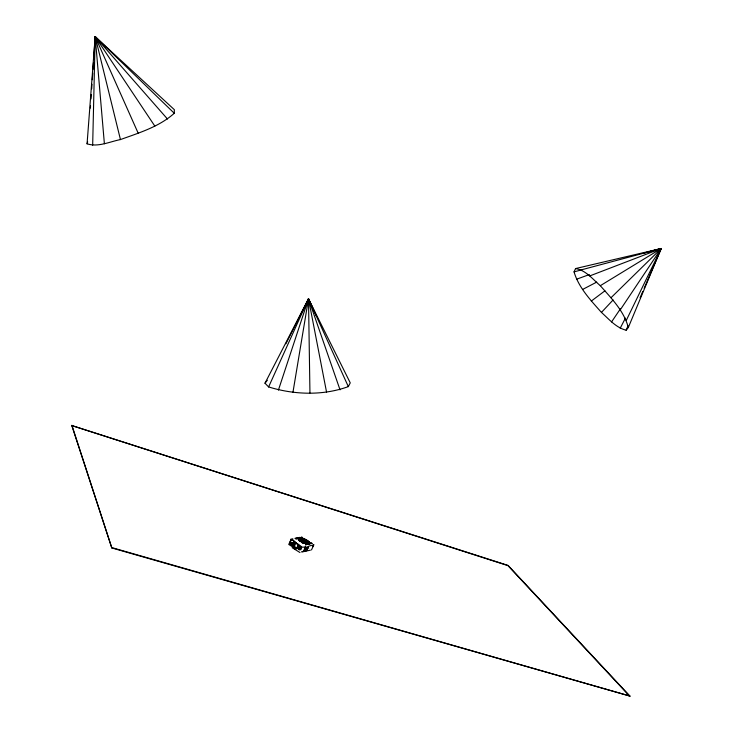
<?xml version="1.0" encoding="UTF-8"?>
<svg xmlns="http://www.w3.org/2000/svg" width="733" height="733" viewBox="0 0 733 733"><rect width="100%" height="100%" fill="white"/><g stroke="black" fill="none" stroke-linecap="round" stroke-linejoin="round"><path stroke-width="1.1" d="M92.67 145.226L95.18 36.65L174.353 109.684L174.271 113.267C159.18 126.772 139.151 132.829 120.45 139.572C109.62 141.707 98.14 147.425 87.071 143.815L95.18 36.65L174.271 113.267M293.832 540.798L293.438 542.2M307.851 547.111L307.118 549.118M90.379 108.099L90.535 105.827M90.993 99.019L91.295 94.484M91.68 88.821L91.982 84.277M92.285 79.741L92.743 72.943M92.972 69.534L93.43 62.736M93.659 59.327L95.18 36.65L105.689 47.059M294.978 548.696L295.445 548.568L293.951 547.643L294.904 547.743M293.942 547.505L295.39 548.486M304.552 550.263L303.627 551.28L303.517 550.685M303.508 551.225L303.664 550.657M304.241 551.005L304.626 549.952M292.962 392.265L308.501 298.835L350.255 382.873L348.322 386.603C323.152 395.838 294.034 394.849 268.608 386.932L264.989 383.203L308.501 298.835L316.619 316.363M313.816 544.729L308.859 546.122C308.08 547.551 308.245 547.313 305.606 548.513L305.322 547.945M307.952 301.061L308.501 298.835L348.322 386.603M303.627 551.28L303.517 550.795M304.699 550.144L304.552 551.014M87.071 143.815L87.658 141.836M278.403 390.13L308.501 298.835L310.013 303.141M304.452 551.097L304.635 550.474M304.571 550.272L304.47 550.776M309.583 544.253L308.685 543.455M308.071 543.263L308.703 543.071L308.052 542.548M305.945 542.933C309.83 545.929 304.424 541.055 304.864 542.887M306.962 542.631C305.918 543.034 307.842 542.264 307.283 541.806M308.043 542.228C306.476 541.33 309.674 542.447 307.503 542.338M308.382 543.529L307.594 542.924L308.694 543.107M306.953 541.43L306.403 541.449L307.548 541.797M307.796 543.492L304.424 543.016M306.44 542.924L306.907 543.455M306.348 304.085L308.501 298.835L340.039 389.855M305.514 542.906L306.706 543.199M304.846 542.997L305.285 543.336L304.488 542.228M305.432 548.412L304.461 549.493L304.635 548.586M303.929 543.519L303.077 543.089M304.552 542.713L300.933 541.65M305.606 541.293C307.384 541.55 302.665 538.379 304.91 539.644M303.911 542.649L303.086 542.237M304.168 542.09C303.041 541.11 304.039 543.135 303.728 542.136M628.3 327.55L661.221 248.505L575.579 268.562L574.04 271.879C578.758 287.803 590.706 300.237 601.445 312.423C608.958 319.121 615.967 327.688 626.138 330.216L628.3 327.55C624.067 310.948 611.258 298.258 600.309 285.696C592.759 279.319 585.905 270.22 575.579 268.562M303.737 540.597L303.26 540.056M303.719 539.671C304.763 539.222 302.702 540.194 303.783 539.781M303.068 541.531C301.29 540.853 303.343 541.815 303.37 540.844A2.162 0.632 24.8 0 1 303.755 540.459L304.461 540.789L304.177 541.421M300.008 540.395L302.005 541.348L301.455 541.266M302.078 541.843L303.05 542.328M303.242 539.424L301.382 538.755L302.262 539.112M71.779 425.543L508.061 565.409L629.949 696.075L111.819 547.972L71.779 425.543L507.951 565.638L629.812 696.35M300.099 541.046L301.345 540.936M301.483 540.496L300.86 540.762M300.438 541.119L300.521 540.34M300.649 539.158L300.209 538.581M301.969 539.094C299.339 538.682 297.754 539.213 300.237 539.103M301.483 538.334C304.103 539.241 298.67 537.381 301.199 538.471M299.788 540.597L299.815 540.12L300.438 540.853M300.173 539.461L300.603 539.827L299.971 539.58M300.163 539.369L299.247 538.508M626.138 330.216L627.934 326.029M640.083 297.745L642.786 291.459M644.133 288.316L661.221 248.505L581.058 269.936M298.853 539.8L299.275 539.864M299.11 538.544C298.78 539.479 299.394 537.601 299.357 538.544M299.586 539.68L300.292 539.809M303.453 551.179L303.929 550.245M301.162 540.697L299.046 539.268M300.585 547.093L300.64 547.139A1.374 1.209 80.7 0 1 300.365 549.356A1.374 1.209 80.7 0 1 298.597 548.266A1.374 1.209 80.7 0 1 300.044 546.8L299.934 548.284L300.704 546.754M111.819 547.972L71.889 425.268M293.118 546.488L295.042 542.328L298.734 544.573L296.81 548.751L293.118 546.543L294.327 546.433L297.525 548.412L296.453 548.641L298.377 544.674L294.996 542.622L293.255 546.662M304.928 547.524L304.488 548.486C308.263 547.093 301.932 552.407 305.67 546.8L302.601 547.304L294.923 542.585M268.608 386.932L308.501 298.835L326.551 392.109M289.535 543.611L291.358 539.616L289.535 543.611L293.053 545.783M291.138 542.988L290.644 544.069L291.175 544.399L292.485 544.133L292.98 543.052L291.138 542.988L292.98 543.052M291.175 544.399L291.67 543.318M292.485 544.133L291.963 543.804L292.458 542.722M294.968 541.605L290.68 539.25L292.824 538.764M294.327 546.433L296.105 542.539L294.996 542.622M294.849 548.76L295.766 548.705M295.042 548.88L295.408 548.66M296.81 548.751L298.707 544.573M299.504 548.018L300.466 547.808L300.997 546.653L300.118 546.836L300.301 546.259L300.814 546.836A1.768 1.558 80.7 0 1 300.475 549.713A1.768 1.558 80.7 0 1 298.175 548.357A1.768 1.558 80.7 0 1 299.999 546.433L300.191 546.506M303.288 541.605L303.737 540.523M304.342 541.605C305.139 540.67 305.404 541.467 304.387 541.394A2.639 0.779 24.8 0 0 305.368 541.769A2.153 0.632 24.8 0 1 302.509 540.413L302.729 540.368A2.639 0.779 24.8 0 0 303.251 540.771L303.37 540.844M302.078 551.298L301.73 552.05L310.407 550.162M305.826 550.63L307.118 549.365L306.577 550.538M307.677 547.808L308.126 546.845M306 550.74L306.66 550.593C307.301 549.576 306.678 547.514 305.285 548.321M311.498 549.924L313.788 544.94M304.8 548.687L305.505 546.69M626.248 320.458L661.221 248.505L643.565 253.242M285.888 343.786L308.501 298.835L309.949 392.97M620.228 328.192L625.423 318.104M658.628 253.554L661.221 248.505L655.861 250.448M303.737 550.84L304.204 549.933M307.823 547.899L306.944 549.173M303.728 551.051L304.085 550.382M306.733 547.771L307.09 547.276M620.191 309.958L661.221 248.505L589.744 275.929M611.56 321.924L620.475 308.749M659.947 250.393L661.221 248.505L659.205 249.559M304.8 550.052L303.7 550.639M264.989 383.203L267.325 380.271M294.803 547.707L294.299 547.808L294.996 547.789M601.445 312.423L613.09 299.971M611.047 297.699L661.221 248.505L600.309 285.696M591.32 301.061L604.936 290.827M659.407 249.871L661.221 248.505M582.598 289.462L596.717 282.104M308.685 543.519L309.225 543.629M306.724 543.648L307.796 543.519M307.448 543.455L307.154 543.08L308.117 543.345M308.401 543.373L308.089 542.31M304.149 542.979L306.376 543.345M300.887 541.513L302.033 541.934M304.616 539.891L305.478 540.285L304.534 540.23M301.749 541.907L301.217 541.522L301.767 541.476M303.554 539.396L302.381 539.03M298.688 540.285L299.495 540.578M299.476 540.322A6.643 1.952 24.8 0 1 303.004 538.297A6.643 1.952 24.8 0 1 309.839 543.95A6.643 1.952 24.8 0 1 299.476 540.322L299.513 540.258M300.713 539.149L299.852 538.755L300.228 539.021M576.532 279.227L589.396 274.563M574.04 271.879L581.764 269.808M307.2 549.42L306.531 549.732L307.072 549.613L306.696 549.301M307.109 549.283L305.908 550.685L306.586 550.428M312.395 546.561L313.11 546.406L312.469 546.012M295.152 548.852L294.501 548.202L295.051 548.55M294.492 548.064L294.923 548.568M291.963 543.804L296.086 542.97M294.996 541.861L294.208 542.081L294.904 542.594M292.769 539.79L290.68 540.194L293.053 539.992M294.895 538.352L300.081 537.344M309.39 543.235C310.096 542.567 308.007 544.527 308.923 543.877M303.086 542.622L303.783 542.713M300.301 540.413L298.954 539.809M301.657 541.495L302.802 542.053M299.211 540.267L298.679 540.074M304.635 540.981L303.572 540.972A2.144 0.632 24.8 0 1 304.461 540.789M300.173 540.89L301.08 541.293L300.365 540.927M301.455 541.156L300.924 541.302M307.228 542.044C305.698 541.33 308.712 543.318 306.962 542.557M307.237 543.309L306.706 543.116M298.679 538.673L299.22 538.984M300.429 540.23L300.063 539.717M301.501 540.377C300.118 539.085 303.059 541.623 301.052 540.578M306.623 541.403L307.915 542.063M307.448 542.365L308.153 542.603M299.421 540.835L300.081 541.238L299.421 541.101M303.691 543.08L303.16 542.841M303.728 543.529L303.086 543.171M300.988 538.966L300.218 538.801M303.096 540.166L303.902 540.413M111.966 547.633L629.949 696.075M303.728 542.063L305.349 542.539M305.78 543.959L306.66 544.582L305.386 543.629M306.962 541.824L306.385 541.696L306.806 542.063M309.408 543.327L309.839 543.694L309.299 543.584M299.156 539.314L299.797 540.074M299.046 539.57L299.586 539.598M296.398 539.103L295.848 539.121M305.963 544.976L305.414 545.004M304.021 541.32L303.526 541.101A2.162 0.632 24.8 0 0 303.105 541.201M306.412 541.348L306.898 541.33M301.327 539.479C301.904 538.773 300.677 540.267 301.281 539.58M306.257 543.501L305.285 542.86M302.637 542.768L302.106 542.796M306.751 547.001L308.648 548.174M306.586 548.046L306.834 549.182M291.477 539.69L291.038 539.424L288.738 544.454L292.577 546.827M289.7 543.574L293.218 545.755M292.146 547.688L299.989 552.535M299.614 540.157L300.264 540.587M304.534 540.01L305.139 540.587M306.128 541.266C304.717 540.349 308.84 540.872 305.707 540.615M300.283 539.855L299.834 539.928M301.721 541.339L301.144 541.027M167.472 119.021L95.18 36.65L95.208 41.231M96.637 38.409L95.18 36.65L104.388 143.75M306.202 544.243L305.762 544.253M154.819 126.085L95.18 36.65L95.675 40.04M96.344 38.62L95.18 36.65L120.45 139.572M138.244 133.333L95.18 36.65L95.922 38.794M307.961 544.307A6.643 1.952 24.8 0 1 298.148 539.176A6.643 1.952 24.8 0 1 305.029 539.36A6.643 1.952 24.8 0 1 309.033 544.335M312.047 543.419L311.094 542.979L312.047 543.419M309.5 542.695L308.639 542.301L309.5 542.695M308.959 542.127L308.098 541.733L308.959 542.127M308.419 544.124L307.558 543.73L308.419 544.124M308.172 541.504L306.641 541.137L308.172 541.504M306.137 540.221L305.276 539.827L306.137 540.221M303.673 539.14L302.811 538.746L303.673 539.14M302.995 541.916L302.133 541.513L302.995 541.916M302.811 539.68L301.95 539.286L302.811 539.68M302.546 537.591L301.593 537.161L302.546 537.591M300.237 538.352L299.376 537.958L300.237 538.352M297.103 538.663L296.141 538.224L297.103 538.663M302.83 540.963A1.86 0.55 24.8 0 0 305.67 541.87A1.86 0.55 24.8 0 0 303.572 540.267A1.86 0.55 24.8 0 0 302.83 540.963"/></g></svg>
